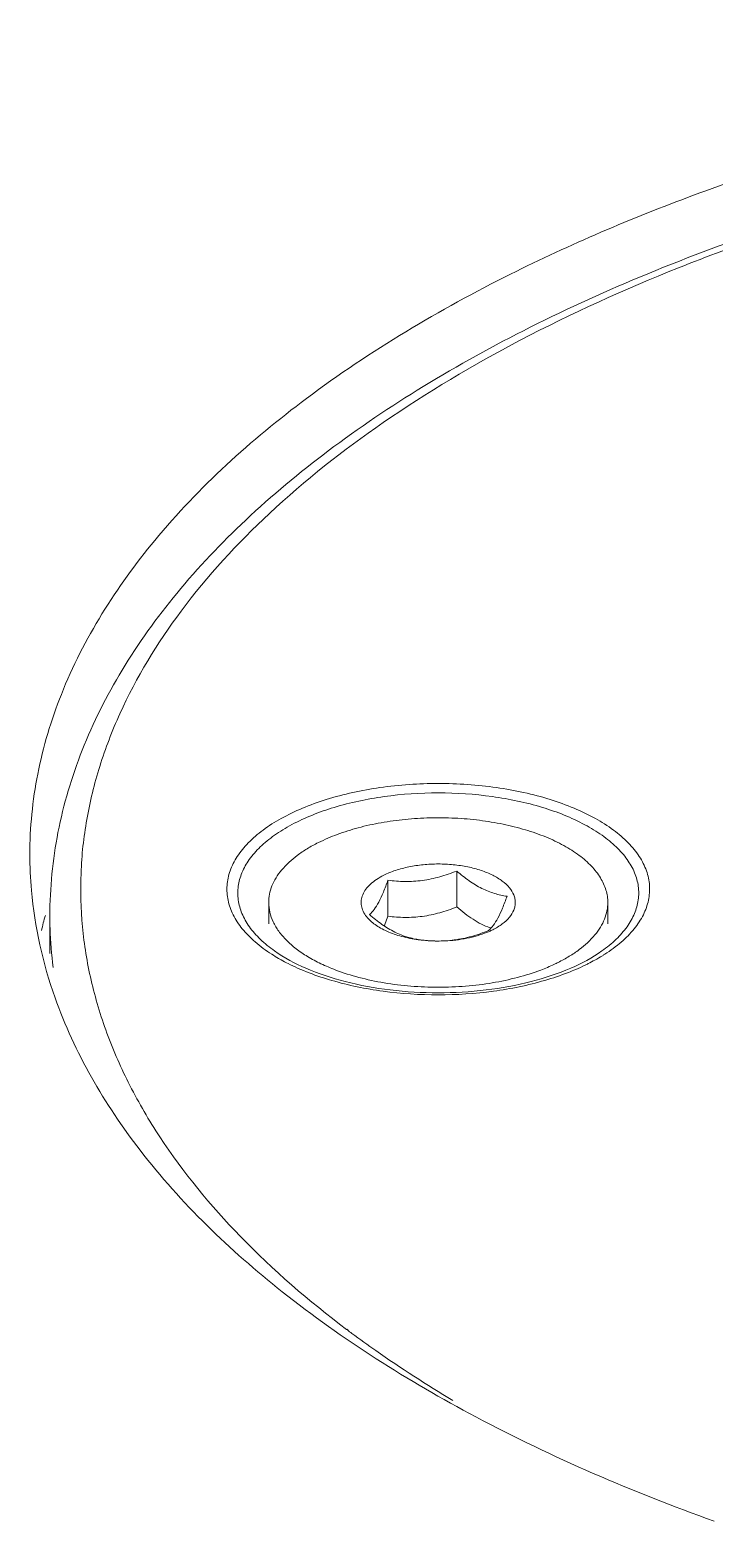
# Model space of a CAD drawing. Header units: millimetres. Extents: x 1177 to 4147, y 93 to 2194.
# Drawn here: x 2653.6 to 2669.14, y 1083.6 to 1117.47 of the extents above; entities that cross this region are included whole.
import ezdxf

# ---------------------------------------------------------------- set-up
doc = ezdxf.new("R2010")
doc.units = ezdxf.units.MM
doc.header["$LTSCALE"] = 0.1
doc.layers.get('0').update_dxf_attribs({"lineweight": 13})

# ---------------------------------------------------------------- blocks, each defined once
blk = doc.blocks.new('02')
for p, q in [((4573.829, 1160.357), (4573.829, 1159.192)), ((4571.598, 1160.058), (4571.598, 1158.893)), ((4567.731, 1159.337), (4567.731, 1158.644)), ((4578.731, 1159.337), (4578.731, 1158.644)), ((4560.631, 1158.904), (4560.631, 1157.681)), ((4567.921, 1157.766), (4567.92, 1157.766)), ((4578.541, 1157.766), (4578.541, 1157.766)), ((4570.256, 1145.489), (4570.283, 1145.469)), ((4570.27, 1145.494), (4570.299, 1145.474))]:
    blk.add_line(p, q)
for centre, radius, start, end in [((4574.235, 1155.106), 14.269, 164.5032, 166.5508), ((4573.844, 1160.764), 2.584, 293.6648, 296.55), ((4575.788, 1160.888), 2.531, 249.5481, 249.753), ((4575.788, 1160.888), 2.532, 249.7532, 250.4657), ((4573.2, 1162.73), 4.642, 262.37, 262.9692), ((4573.207, 1162.786), 4.698, 262.969, 263.5057), ((4573.23, 1163.059), 4.972, 267.8168, 269.1968), ((4573.231, 1163.07), 4.983, 269.1913, 273.3539), ((4571.276, 1163.137), 6.474, 240.9511, 243.2681), ((4575.222, 1163.069), 6.397, 296.6891, 298.9102), ((4591.03, 1173.103), 34.556, 233.1015, 233.408)]:
    blk.add_arc(centre, radius, start, end)
for points, knots in [([(4666.481, 1160.896), (4666.481, 1162.212), (4666.065, 1164.939), (4664.26, 1168.839), (4661.355, 1172.517), (4657.433, 1175.913), (4652.581, 1178.975), (4646.898, 1181.647), (4640.501, 1183.875), (4631.019, 1186.238), (4618.353, 1187.77), (4603.032, 1187.405), (4590.652, 1185.27), (4581.623, 1182.441), (4577.503, 1180.685), (4575.577, 1179.722)], [0, 0, 0, 0, 0.038279, 0.078893, 0.123639, 0.173569, 0.229059, 0.289975, 0.355805, 0.425756, 0.573842, 0.725184, 0.870064, 0.937388, 1, 1, 1, 1]), ([(4560.631, 1158.904), (4560.631, 1159.81), (4560.812, 1161.647), (4561.618, 1164.343), (4562.934, 1166.958), (4564.736, 1169.464), (4566.995, 1171.844), (4569.686, 1174.083), (4572.783, 1176.167), (4576.257, 1178.082), (4580.078, 1179.811), (4584.209, 1181.342), (4588.614, 1182.662), (4594.879, 1184.143), (4603.108, 1185.377), (4609.826, 1185.704), (4613.231, 1185.704)], [0, 0, 0, 0, 0.042454, 0.085859, 0.131119, 0.178965, 0.229962, 0.284475, 0.342683, 0.404603, 0.470116, 0.538988, 0.610893, 0.68543, 0.84046, 1, 1, 1, 1]), ([(4613.231, 1185.57), (4610.918, 1185.57), (4606.321, 1185.416), (4599.535, 1184.725), (4592.995, 1183.587), (4586.817, 1182.024), (4581.112, 1180.062), (4575.981, 1177.735), (4571.512, 1175.085), (4567.784, 1172.152), (4564.862, 1168.981), (4563.116, 1166.116), (4562.219, 1163.782), (4561.792, 1162.044), (4561.602, 1160.295), (4561.65, 1158.543), (4561.935, 1156.797), (4562.455, 1155.067), (4563.208, 1153.36), (4564.546, 1151.074), (4566.821, 1148.314), (4569.035, 1146.408), (4570.256, 1145.489)], [0, 0, 0, 0, 0.087027, 0.172878, 0.256413, 0.33656, 0.412375, 0.48309, 0.548166, 0.607384, 0.660941, 0.709584, 0.732516, 0.754799, 0.776703, 0.798518, 0.82054, 0.843053, 0.866313, 0.890542, 0.942521, 1, 1, 1, 1]), ([(4575.577, 1179.722), (4573.265, 1178.567), (4569.087, 1176.085), (4564.014, 1171.509), (4561.235, 1167.129), (4560.158, 1163.547), (4559.981, 1161.77), (4559.981, 1160.896)], [0, 0, 0, 0, 0.302277, 0.564961, 0.792685, 0.897779, 1, 1, 1, 1]), ([(4567.827, 1157.659), (4567.64, 1157.779), (4567.298, 1158.029), (4566.871, 1158.458), (4566.565, 1158.918), (4566.39, 1159.4), (4566.355, 1159.894), (4566.461, 1160.383), (4566.702, 1160.855), (4567.07, 1161.3), (4567.555, 1161.713), (4568.147, 1162.087), (4568.836, 1162.416), (4569.896, 1162.797), (4571.371, 1163.115), (4572.599, 1163.199), (4573.231, 1163.199)], [0, 0, 0, 0, 0.060741, 0.115522, 0.165007, 0.210569, 0.254278, 0.298617, 0.345922, 0.397933, 0.45565, 0.519432, 0.589136, 0.664247, 0.827173, 1, 1, 1, 1]), ([(4573.231, 1163.199), (4573.862, 1163.199), (4575.091, 1163.115), (4576.566, 1162.797), (4577.625, 1162.416), (4578.315, 1162.087), (4578.907, 1161.713), (4579.392, 1161.3), (4579.76, 1160.855), (4580.001, 1160.383), (4580.107, 1159.893), (4580.071, 1159.4), (4579.896, 1158.918), (4579.591, 1158.458), (4579.163, 1158.028), (4578.821, 1157.779), (4578.634, 1157.659)], [0, 0, 0, 0, 0.172833, 0.335756, 0.410866, 0.480569, 0.544349, 0.602064, 0.654073, 0.701376, 0.745714, 0.789424, 0.834986, 0.884474, 0.939256, 1, 1, 1, 1]), ([(4567.92, 1157.766), (4567.758, 1157.881), (4567.461, 1158.12), (4567.099, 1158.528), (4566.85, 1158.961), (4566.722, 1159.412), (4566.722, 1159.87), (4566.849, 1160.322), (4567.097, 1160.755), (4567.458, 1161.163), (4567.925, 1161.541), (4568.707, 1162.016), (4569.897, 1162.48), (4571.502, 1162.819), (4572.644, 1162.895), (4573.231, 1162.895)], [0, 0, 0, 0, 0.05874, 0.111788, 0.159975, 0.204822, 0.248462, 0.293292, 0.341448, 0.394456, 0.453152, 0.517791, 0.66362, 0.827059, 1, 1, 1, 1]), ([(4573.231, 1162.895), (4573.817, 1162.895), (4574.96, 1162.819), (4576.565, 1162.48), (4577.755, 1162.015), (4578.537, 1161.541), (4579.003, 1161.163), (4579.365, 1160.755), (4579.613, 1160.321), (4579.74, 1159.87), (4579.739, 1159.412), (4579.611, 1158.961), (4579.362, 1158.528), (4579, 1158.12), (4578.704, 1157.881), (4578.541, 1157.766)], [0, 0, 0, 0, 0.172947, 0.336385, 0.482211, 0.546848, 0.605542, 0.658548, 0.706702, 0.751531, 0.795171, 0.840019, 0.888207, 0.941257, 1, 1, 1, 1]), ([(4578.731, 1159.337), (4578.731, 1159.405), (4578.721, 1159.541), (4578.659, 1159.816), (4578.501, 1160.158), (4578.201, 1160.537), (4577.796, 1160.888), (4577.295, 1161.204), (4576.708, 1161.48), (4576.047, 1161.71), (4575.327, 1161.89), (4574.561, 1162.015), (4573.767, 1162.084), (4572.962, 1162.093), (4572.163, 1162.045), (4571.386, 1161.938), (4570.648, 1161.776), (4569.966, 1161.562), (4569.541, 1161.381), (4569.342, 1161.281)], [0, 0, 0, 0, 0.019029, 0.038363, 0.07896, 0.123687, 0.173594, 0.229061, 0.289952, 0.355752, 0.425673, 0.49873, 0.573805, 0.6497, 0.725184, 0.799045, 0.870125, 0.937404, 1, 1, 1, 1]), ([(4567.731, 1159.337), (4567.731, 1159.427), (4567.749, 1159.611), (4567.83, 1159.881), (4567.964, 1160.145), (4568.219, 1160.498), (4568.569, 1160.813), (4568.984, 1161.091), (4569.218, 1161.22), (4569.342, 1161.281)], [0, 0, 0, 0, 0.102118, 0.207106, 0.317503, 0.435314, 0.697705, 0.843973, 1, 1, 1, 1]), ([(4559.981, 1160.896), (4559.981, 1160.506), (4560.049, 1158.93), (4560.402, 1157.369), (4560.798, 1156.249)], [0, 0, 0, 0, 0.246955, 1, 1, 1, 1]), ([(4571.463, 1160.221), (4571.585, 1160.282), (4571.851, 1160.389), (4572.281, 1160.502), (4572.747, 1160.571), (4573.231, 1160.595), (4573.715, 1160.571), (4574.18, 1160.502), (4574.61, 1160.389), (4574.989, 1160.237), (4575.303, 1160.05), (4575.541, 1159.835), (4575.672, 1159.63), (4575.722, 1159.461), (4575.735, 1159.337), (4575.722, 1159.212), (4575.672, 1159.044), (4575.541, 1158.839), (4575.303, 1158.624), (4575.107, 1158.507), (4574.999, 1158.453)], [0, 0, 0, 0, 0.067708, 0.141686, 0.220117, 0.300861, 0.381603, 0.460036, 0.53401, 0.601719, 0.661917, 0.714225, 0.759575, 0.780504, 0.80086, 0.821216, 0.842144, 0.887493, 0.939804, 1, 1, 1, 1]), ([(4571.598, 1160.058), (4571.781, 1160.035), (4572.153, 1160.006), (4572.719, 1160.039), (4573.282, 1160.159), (4573.648, 1160.286), (4573.829, 1160.357)], [0, 0, 0, 0, 0.24298, 0.491111, 0.744094, 1, 1, 1, 1]), ([(4573.829, 1160.357), (4573.958, 1160.246), (4574.218, 1160.04), (4574.566, 1159.826), (4574.848, 1159.699), (4575.118, 1159.605), (4575.325, 1159.56), (4575.462, 1159.54)], [0, 0, 0, 0, 0.276541, 0.536549, 0.659077, 0.776703, 1, 1, 1, 1]), ([(4570.906, 1158.878), (4570.864, 1158.931), (4570.792, 1159.042), (4570.732, 1159.226), (4570.726, 1159.414), (4570.777, 1159.599), (4570.88, 1159.776), (4571.033, 1159.941), (4571.23, 1160.093), (4571.381, 1160.18), (4571.463, 1160.221)], [0, 0, 0, 0, 0.119822, 0.23012, 0.336539, 0.44566, 0.563395, 0.693858, 0.839295, 1, 1, 1, 1]), ([(4571, 1158.943), (4571.055, 1158.992), (4571.167, 1159.118), (4571.316, 1159.364), (4571.462, 1159.686), (4571.552, 1159.927), (4571.598, 1160.058)], [0, 0, 0, 0, 0.172251, 0.394484, 0.674182, 1, 1, 1, 1]), ([(4569.905, 1157.147), (4569.742, 1157.209), (4569.43, 1157.341), (4568.999, 1157.571), (4568.622, 1157.825), (4568.306, 1158.099), (4568.053, 1158.391), (4567.869, 1158.697), (4567.756, 1159.014), (4567.731, 1159.231), (4567.731, 1159.337)], [0, 0, 0, 0, 0.160213, 0.309991, 0.448756, 0.576423, 0.69356, 0.801536, 0.90263, 1, 1, 1, 1]), ([(4575.462, 1159.54), (4575.415, 1159.41), (4575.325, 1159.168), (4575.18, 1158.847), (4575.031, 1158.601), (4574.918, 1158.474), (4574.864, 1158.425)], [0, 0, 0, 0, 0.325818, 0.605516, 0.827749, 1, 1, 1, 1]), ([(4577.12, 1157.392), (4577.243, 1157.454), (4577.478, 1157.583), (4577.893, 1157.861), (4578.242, 1158.176), (4578.497, 1158.529), (4578.631, 1158.793), (4578.713, 1159.063), (4578.731, 1159.247), (4578.731, 1159.337)], [0, 0, 0, 0, 0.156027, 0.302295, 0.564686, 0.682497, 0.792894, 0.897882, 1, 1, 1, 1]), ([(4560.631, 1158.904), (4560.631, 1158.764), (4560.64, 1158.205), (4560.684, 1157.646), (4560.738, 1157.229)], [0, 0, 0, 0, 0.249589, 1, 1, 1, 1]), ([(4572.584, 1158.13), (4572.402, 1158.154), (4572.055, 1158.221), (4571.648, 1158.36), (4571.364, 1158.501), (4571.133, 1158.646), (4570.983, 1158.779), (4570.906, 1158.878)], [0, 0, 0, 0, 0.293828, 0.562902, 0.685624, 0.79951, 1, 1, 1, 1]), ([(4572.633, 1158.126), (4572.497, 1158.146), (4572.29, 1158.191), (4572.02, 1158.285), (4571.738, 1158.412), (4571.39, 1158.626), (4571.13, 1158.832), (4571, 1158.943)], [0, 0, 0, 0, 0.223297, 0.340923, 0.463451, 0.723459, 1, 1, 1, 1]), ([(4571.479, 1158.575), (4571.489, 1158.601), (4571.53, 1158.706), (4571.569, 1158.812), (4571.598, 1158.893)], [0, 0, 0, 0, 0.241654, 1, 1, 1, 1]), ([(4571.598, 1158.893), (4571.781, 1158.87), (4572.153, 1158.841), (4572.719, 1158.874), (4573.282, 1158.994), (4573.648, 1159.121), (4573.829, 1159.192)], [0, 0, 0, 0, 0.242978, 0.49111, 0.744097, 1, 1, 1, 1]), ([(4573.829, 1159.192), (4573.914, 1159.119), (4574.087, 1158.978), (4574.354, 1158.79), (4574.625, 1158.633), (4574.811, 1158.551), (4574.904, 1158.516)], [0, 0, 0, 0, 0.265636, 0.522345, 0.767559, 1, 1, 1, 1]), ([(4574.864, 1158.425), (4574.683, 1158.354), (4574.318, 1158.227), (4573.754, 1158.107), (4573.188, 1158.075), (4572.816, 1158.103), (4572.633, 1158.126)], [0, 0, 0, 0, 0.255906, 0.508889, 0.75702, 1, 1, 1, 1]), ([(4574.881, 1158.398), (4574.783, 1158.355), (4574.574, 1158.277), (4574.123, 1158.157), (4573.766, 1158.11), (4573.522, 1158.095)], [0, 0, 0, 0, 0.230379, 0.476336, 1, 1, 1, 1]), ([(4573.041, 1158.091), (4573.01, 1158.092), (4572.888, 1158.097), (4572.766, 1158.108), (4572.676, 1158.118)], [0, 0, 0, 0, 0.251454, 1, 1, 1, 1]), ([(4568.132, 1157.477), (4568.106, 1157.492), (4568.003, 1157.55), (4567.901, 1157.612), (4567.827, 1157.659)], [0, 0, 0, 0, 0.254286, 1, 1, 1, 1]), ([(4567.92, 1157.766), (4568.235, 1157.543), (4568.98, 1157.148), (4570.249, 1156.731), (4571.695, 1156.468), (4572.711, 1156.408), (4573.231, 1156.408)], [0, 0, 0, 0, 0.208445, 0.451639, 0.719441, 1, 1, 1, 1]), ([(4568.772, 1157.165), (4568.737, 1157.18), (4568.599, 1157.24), (4568.463, 1157.305), (4568.363, 1157.355)], [0, 0, 0, 0, 0.254362, 1, 1, 1, 1]), ([(4573.231, 1156.408), (4573.75, 1156.408), (4574.766, 1156.468), (4576.212, 1156.731), (4577.481, 1157.148), (4578.226, 1157.543), (4578.541, 1157.766)], [0, 0, 0, 0, 0.280551, 0.548349, 0.791545, 1, 1, 1, 1]), ([(4577.12, 1157.392), (4577.075, 1157.37), (4576.891, 1157.281), (4576.702, 1157.202), (4576.557, 1157.147)], [0, 0, 0, 0, 0.242789, 1, 1, 1, 1]), ([(4578.096, 1157.354), (4578.063, 1157.337), (4577.929, 1157.271), (4577.793, 1157.21), (4577.69, 1157.165)], [0, 0, 0, 0, 0.245663, 1, 1, 1, 1]), ([(4578.634, 1157.659), (4578.609, 1157.642), (4578.504, 1157.577), (4578.397, 1157.514), (4578.315, 1157.469)], [0, 0, 0, 0, 0.245544, 1, 1, 1, 1]), ([(4569.774, 1156.809), (4569.686, 1156.834), (4569.347, 1156.938), (4569.014, 1157.062), (4568.772, 1157.165)], [0, 0, 0, 0, 0.257892, 1, 1, 1, 1]), ([(4576.557, 1157.147), (4576.311, 1157.053), (4575.792, 1156.89), (4574.976, 1156.716), (4574.115, 1156.611), (4573.231, 1156.575), (4572.347, 1156.611), (4571.485, 1156.716), (4570.669, 1156.89), (4570.151, 1157.053), (4569.905, 1157.147)], [0, 0, 0, 0, 0.11643, 0.240073, 0.368753, 0.500006, 0.63126, 0.759938, 0.883585, 1, 1, 1, 1]), ([(4577.69, 1157.165), (4577.611, 1157.131), (4577.282, 1156.997), (4576.945, 1156.884), (4576.687, 1156.809)], [0, 0, 0, 0, 0.241931, 1, 1, 1, 1]), ([(4573.231, 1156.341), (4572.633, 1156.341), (4571.466, 1156.417), (4570.319, 1156.65), (4569.774, 1156.809)], [0, 0, 0, 0, 0.5132, 1, 1, 1, 1]), ([(4576.687, 1156.809), (4576.142, 1156.65), (4574.996, 1156.417), (4573.829, 1156.341), (4573.231, 1156.341)], [0, 0, 0, 0, 0.486811, 1, 1, 1, 1]), ([(4560.798, 1156.249), (4561.429, 1154.469), (4563.515, 1150.894), (4568.281, 1146.319), (4574.639, 1142.314), (4579.535, 1140.215), (4582.182, 1139.265)], [0, 0, 0, 0, 0.201673, 0.43323, 0.699657, 1, 1, 1, 1]), ([(4570.431, 1145.359), (4570.687, 1145.169), (4571.749, 1144.403), (4572.852, 1143.693), (4573.703, 1143.186)], [0, 0, 0, 0, 0.243204, 1, 1, 1, 1])]:
    blk.add_open_spline(points, degree=3, knots=knots)

msp = doc.modelspace()

# ---------------------------------------------------------------- block references
at = {"xscale": 0.7, "yscale": 0.7, "zscale": 0.7}
msp.add_blockref('02', (-538.391, 286.112), dxfattribs=at)

doc.saveas('drawing.dxf')
